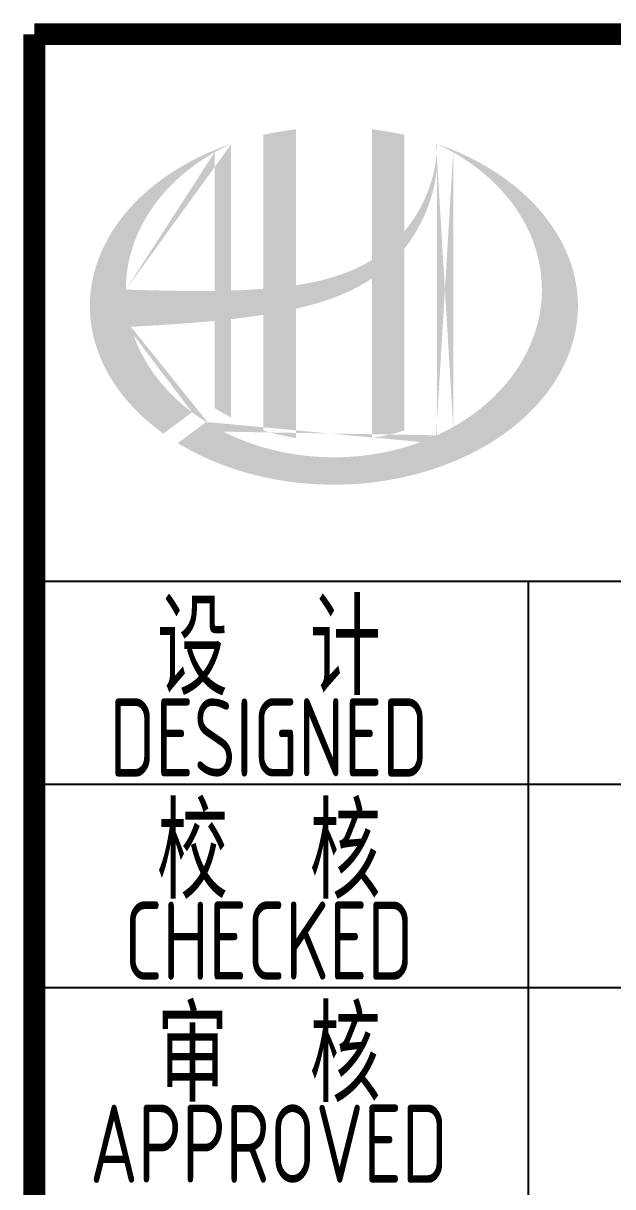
# Model space of a CAD drawing. Extents: x 4678611 to 4812712, y -485691 to -238224.
# Drawn here: x 4773737 to 4775622, y -419425 to -415702 of the extents above; entities that cross this region are included whole.
import ezdxf
from ezdxf.enums import TextEntityAlignment as Align

# ---------------------------------------------------------------- set-up
doc = ezdxf.new("R2010")
doc.units = 0
doc.header["$LTSCALE"] = 1000
doc.header["$MEASUREMENT"] = 0
doc.layers.get('0').update_dxf_attribs({"linetype": 'CONTINUOUS'})
doc.styles.add('AHD', font='sceie.shx', dxfattribs={"width": 0.7, "bigfont": 'sceic.shx'})

msp = doc.modelspace()

# ---------------------------------------------------------------- hatches: boundary and pattern name
h = msp.add_hatch(color=256)
edge = h.paths.add_edge_path()
edge.add_spline(control_points=[(4774609, -416615.7), (4774615.1, -416614.3), (4774621.2, -416612.9), (4774670.3, -416601), (4774712.9, -416588), (4774787.9, -416556.9), (4774820.8, -416539.9), (4774851.7, -416519.3)], knot_values=[61.629012, 61.629012, 61.629012, 61.629012, 63.330431, 63.330431, 75.353634, 75.353634, 85.398649, 85.398649, 85.398649, 85.398649], degree=3, periodic=0)
edge.add_line((4774851.7, -416519.3), (4774851.7, -417029.5))
edge.add_spline(control_points=[(4774851.7, -417029.5), (4774868.8, -417026.8), (4774885.8, -417023.5), (4774920.6, -417015.4), (4774938.3, -417010.6), (4774955.7, -417005.1)], knot_values=[4.908456, 4.908456, 4.908456, 4.908456, 4.992821, 4.992821, 5.083034, 5.083034, 5.083034, 5.083034], degree=3, periodic=0)
edge.add_line((4774955.7, -417005.1), (4774955.7, -416423.7))
edge.add_spline(control_points=[(4774955.7, -416423.7), (4774964.3, -416412.7), (4774972.5, -416401.4), (4774998.6, -416361.7), (4775014.3, -416331.8), (4775043.5, -416259), (4775054.7, -416215.2), (4775059.4, -416169.9), (4775059.5, -416168.6), (4775059.7, -416167.3)], knot_values=[97.991744, 97.991744, 97.991744, 97.991744, 101.64219, 101.64219, 110.337975, 110.337975, 121.934322, 121.934322, 122.270691, 122.270691, 122.270691, 122.270691], degree=3, periodic=0)
edge.add_line((4775059.7, -416167.3), (4775059.7, -416096.9))
edge.add_spline(control_points=[(4775059.7, -416096.9), (4775059.6, -416104.6), (4775059.2, -416112.2), (4775058.7, -416119.9)], knot_values=[126.194075, 126.194075, 126.194075, 126.194075, 128.396762, 128.396762, 128.396762, 128.396762], degree=3, periodic=0)
edge.add_spline(control_points=[(4775058.7, -416119.9), (4775058.2, -416126.1), (4775057.6, -416132.3), (4775056.8, -416138.6)], knot_values=[124.417049, 124.417049, 124.417049, 124.417049, 126.194075, 126.194075, 126.194075, 126.194075], degree=3, periodic=0)
edge.add_spline(control_points=[(4775056.8, -416138.6), (4775055.6, -416147.7), (4775054.2, -416156.8), (4775052.4, -416165.9)], knot_values=[121.80529, 121.80529, 121.80529, 121.80529, 124.417049, 124.417049, 124.417049, 124.417049], degree=3, periodic=0)
edge.add_spline(control_points=[(4775052.4, -416165.9), (4775050, -416178.1), (4775047.1, -416190.2), (4775043.6, -416202.2)], knot_values=[118.31574, 118.31574, 118.31574, 118.31574, 121.80529, 121.80529, 121.80529, 121.80529], degree=3, periodic=0)
edge.add_spline(control_points=[(4775043.6, -416202.2), (4775040.1, -416214.3), (4775036, -416226.3), (4775031.5, -416238.2)], knot_values=[114.795988, 114.795988, 114.795988, 114.795988, 118.31574, 118.31574, 118.31574, 118.31574], degree=3, periodic=0)
edge.add_spline(control_points=[(4775031.5, -416238.2), (4775027, -416249.9), (4775022, -416261.4), (4775016.6, -416272.8)], knot_values=[111.329641, 111.329641, 111.329641, 111.329641, 114.795988, 114.795988, 114.795988, 114.795988], degree=3, periodic=0)
edge.add_spline(control_points=[(4775016.6, -416272.8), (4775011.1, -416284.3), (4775005, -416295.7), (4774998.6, -416306.7)], knot_values=[107.79529, 107.79529, 107.79529, 107.79529, 111.329641, 111.329641, 111.329641, 111.329641], degree=3, periodic=0)
edge.add_spline(control_points=[(4774998.6, -416306.7), (4774992.3, -416317.6), (4774985.6, -416328.1), (4774978.4, -416338.4)], knot_values=[104.343579, 104.343579, 104.343579, 104.343579, 107.79529, 107.79529, 107.79529, 107.79529], degree=3, periodic=0)
edge.add_spline(control_points=[(4774978.4, -416338.4), (4774971.2, -416348.8), (4774963.6, -416358.8), (4774955.7, -416368.5)], knot_values=[100.8507, 100.8507, 100.8507, 100.8507, 104.343579, 104.343579, 104.343579, 104.343579], degree=3, periodic=0)
edge.add_line((4774955.7, -416368.5), (4774955.7, -416059.2))
edge.add_spline(control_points=[(4774955.7, -416059.2), (4774921.6, -416051.7), (4774886.8, -416045.8), (4774851.7, -416041.7)], knot_values=[4.423999, 4.423999, 4.423999, 4.423999, 4.558741, 4.558741, 4.558741, 4.558741], degree=3, periodic=0)
edge.add_line((4774851.7, -416041.7), (4774851.7, -416459.8))
edge.add_spline(control_points=[(4774851.7, -416459.8), (4774779.7, -416504.4), (4774695.5, -416527.6), (4774609, -416540.6)], knot_values=[63.246215, 63.246215, 63.246215, 63.246215, 87.689124, 87.689124, 87.689124, 87.689124], degree=3, periodic=0)
edge.add_line((4774609, -416540.6), (4774609, -416041.7))
edge.add_spline(control_points=[(4774609, -416041.7), (4774573.8, -416045.8), (4774539, -416051.7), (4774505, -416059.2)], knot_values=[4.866038, 4.866038, 4.866038, 4.866038, 5.000777, 5.000777, 5.000777, 5.000777], degree=3, periodic=0)
edge.add_line((4774505, -416059.2), (4774505, -416552.1))
edge.add_spline(control_points=[(4774505, -416552.1), (4774503.3, -416552.2), (4774468.4, -416554.8), (4774433.7, -416556.6), (4774401, -416557.6)], knot_values=[43.657356, 43.657356, 43.657356, 43.657356, 44.134253, 53.497092, 53.497092, 53.497092, 53.497092], degree=3, periodic=0)
edge.add_line((4774401, -416557.6), (4774401, -416088.5))
edge.add_spline(control_points=[(4774401, -416088.5), (4774384, -416094.3), (4774367.2, -416100.6), (4774350.8, -416107.4)], knot_values=[5.14157, 5.14157, 5.14157, 5.14157, 5.212921, 5.212921, 5.212921, 5.212921], degree=3, periodic=0)
edge.add_spline(control_points=[(4774350.8, -416107.4), (4774343.9, -416110.2), (4774337, -416113.1), (4774304.8, -416127.3), (4774280.3, -416139.5), (4774256.8, -416152.7)], knot_values=[5.212921, 5.212921, 5.212921, 5.212921, 5.24296, 5.24296, 5.355623, 5.355623, 5.355623, 5.355623], degree=3, periodic=0)
edge.add_spline(control_points=[(4774256.8, -416152.7), (4774241.9, -416161.1), (4774227.5, -416169.8), (4774213.5, -416178.9)], knot_values=[5.355623, 5.355623, 5.355623, 5.355623, 5.426974, 5.426974, 5.426974, 5.426974], degree=3, periodic=0)
edge.add_spline(control_points=[(4774213.5, -416178.9), (4774206.1, -416183.8), (4774198.8, -416188.7), (4774185.3, -416198.2), (4774179.1, -416202.7), (4774172.9, -416207.3)], knot_values=[5.426974, 5.426974, 5.426974, 5.426974, 5.464765, 5.464765, 5.498325, 5.498325, 5.498325, 5.498325], degree=3, periodic=0)
edge.add_spline(control_points=[(4774172.9, -416207.3), (4774146.9, -416226.9), (4774122.8, -416247.7), (4774100.9, -416269.7)], knot_values=[5.498325, 5.498325, 5.498325, 5.498325, 5.641027, 5.641027, 5.641027, 5.641027], degree=3, periodic=0)
edge.add_spline(control_points=[(4774100.9, -416269.7), (4774093.9, -416276.7), (4774087.1, -416283.8), (4774066.7, -416306.4), (4774053.8, -416322.2), (4774042, -416338.4)], knot_values=[5.641027, 5.641027, 5.641027, 5.641027, 5.686569, 5.686569, 5.783729, 5.783729, 5.783729, 5.783729], degree=3, periodic=0)
edge.add_spline(control_points=[(4774042, -416338.4), (4774026.9, -416359.2), (4774013.6, -416380.6), (4774000.5, -416405.6), (4773998.9, -416408.7), (4773997.3, -416411.9)], knot_values=[5.783729, 5.783729, 5.783729, 5.783729, 5.908374, 5.908374, 5.92643, 5.92643, 5.92643, 5.92643], degree=3, periodic=0)
edge.add_spline(control_points=[(4773997.3, -416411.9), (4773984.8, -416437), (4773974.8, -416462.7), (4773967.3, -416488.6)], knot_values=[5.92643, 5.92643, 5.92643, 5.92643, 6.069132, 6.069132, 6.069132, 6.069132], degree=3, periodic=0)
edge.add_spline(control_points=[(4773967.3, -416488.6), (4773964, -416499.7), (4773961.3, -416510.9), (4773955.9, -416537), (4773953.6, -416552.1), (4773952.2, -416567.1)], knot_values=[6.069132, 6.069132, 6.069132, 6.069132, 6.130179, 6.130179, 6.211834, 6.211834, 6.211834, 6.211834], degree=3, periodic=0)
edge.add_spline(control_points=[(4773952.2, -416567.1), (4773951, -416580.3), (4773950.3, -416593.5), (4773950.3, -416606.7)], knot_values=[6.211834, 6.211834, 6.211834, 6.211834, 6.283185, 6.283185, 6.283185, 6.283185], degree=3, periodic=0)
edge.add_spline(control_points=[(4773950.3, -416606.7), (4773950.3, -416616), (4773950.6, -416625.4), (4773951.3, -416634.7)], knot_values=[6.283185, 6.283185, 6.283185, 6.283185, 6.333655, 6.333655, 6.333655, 6.333655], degree=3, periodic=0)
edge.add_spline(control_points=[(4773951.3, -416634.7), (4773952.5, -416653.3), (4773955, -416671.9), (4773958.8, -416690.5)], knot_values=[6.333655, 6.333655, 6.333655, 6.333655, 6.434594, 6.434594, 6.434594, 6.434594], degree=3, periodic=0)
edge.add_spline(control_points=[(4773958.8, -416690.5), (4773959.1, -416691.7), (4773959.3, -416692.9), (4773963.2, -416711.4), (4773968, -416728.6), (4773973.9, -416745.6)], knot_values=[6.434594, 6.434594, 6.434594, 6.434594, 6.441278, 6.441278, 6.535532, 6.535532, 6.535532, 6.535532], degree=3, periodic=0)
edge.add_spline(control_points=[(4773973.9, -416745.6), (4773980.1, -416763.8), (4773987.6, -416781.9), (4773996.4, -416799.7)], knot_values=[6.535532, 6.535532, 6.535532, 6.535532, 6.636471, 6.636471, 6.636471, 6.636471], degree=3, periodic=0)
edge.add_spline(control_points=[(4773996.4, -416799.7), (4773998.6, -416804.1), (4774000.9, -416808.6), (4774010.2, -416826.2), (4774017.9, -416839.3), (4774026.3, -416852.1)], knot_values=[6.636471, 6.636471, 6.636471, 6.636471, 6.661894, 6.661894, 6.73741, 6.73741, 6.73741, 6.73741], degree=3, periodic=0)
edge.add_spline(control_points=[(4774026.3, -416852.1), (4774037.5, -416869.3), (4774049.8, -416886.1), (4774063.4, -416902.5)], knot_values=[6.73741, 6.73741, 6.73741, 6.73741, 6.838349, 6.838349, 6.838349, 6.838349], degree=3, periodic=0)
edge.add_spline(control_points=[(4774063.4, -416902.5), (4774069.3, -416909.6), (4774075.4, -416916.7), (4774089.9, -416932.6), (4774098.5, -416941.5), (4774107.4, -416950.1)], knot_values=[6.838349, 6.838349, 6.838349, 6.838349, 6.88251, 6.88251, 6.939288, 6.939288, 6.939288, 6.939288], degree=3, periodic=0)
edge.add_spline(control_points=[(4774107.4, -416950.1), (4774123.1, -416965.5), (4774140, -416980.3), (4774157.9, -416994.5)], knot_values=[6.939288, 6.939288, 6.939288, 6.939288, 7.040227, 7.040227, 7.040227, 7.040227], degree=3, periodic=0)
edge.add_spline(control_points=[(4774157.9, -416994.5), (4774166.8, -417001.6), (4774176, -417008.6), (4774185.5, -417015.3)], knot_values=[7.040227, 7.040227, 7.040227, 7.040227, 7.090696, 7.090696, 7.090696, 7.090696], degree=3, periodic=0)
edge.add_line((4774185.5, -417015.3), (4774276.7, -416947))
edge.add_ellipse((4774730.3, -416554.7), major_axis=(665, 0), ratio=0.806676, start_angle=192.819, end_angle=226.9853, ccw=False)
edge.add_spline(control_points=[(4774081.9, -416673.7), (4774105.9, -416672.2), (4774130, -416670.8), (4774218.7, -416665.3), (4774283.5, -416661), (4774349, -416654.6)], knot_values=[11.398263, 11.398263, 11.398263, 11.398263, 18.40729, 18.40729, 37.18094, 37.18094, 37.18094, 37.18094], degree=3, periodic=0)
edge.add_line((4774349, -416654.6), (4774349, -416933.7))
edge.add_spline(control_points=[(4774349, -416933.7), (4774352.6, -416935.9), (4774356.1, -416938.1), (4774373.1, -416948.3), (4774386.9, -416955.9), (4774401, -416963.1)], knot_values=[4.049945, 4.049945, 4.049945, 4.049945, 4.072021, 4.072021, 4.153257, 4.153257, 4.153257, 4.153257], degree=3, periodic=0)
edge.add_line((4774401, -416963.1), (4774401, -416649.2))
edge.add_spline(control_points=[(4774401, -416649.2), (4774433.2, -416645.5), (4774465.6, -416641.3), (4774500.4, -416635.9), (4774502.7, -416635.5), (4774505, -416635.2)], knot_values=[42.135009, 42.135009, 42.135009, 42.135009, 51.307228, 51.307228, 51.948574, 51.948574, 51.948574, 51.948574], degree=3, periodic=0)
edge.add_line((4774505, -416635.2), (4774505, -417005.1))
edge.add_spline(control_points=[(4774505, -417005.1), (4774538.6, -417015.7), (4774573.5, -417023.9), (4774609, -417029.5)], knot_values=[4.34174, 4.34174, 4.34174, 4.34174, 4.516316, 4.516316, 4.516316, 4.516316], degree=3, periodic=0)
edge.add_line((4774609, -417029.5), (4774609, -416615.7))
edge = h.paths.add_edge_path(flags=16)
edge.add_ellipse((4774730.3, -416554.7), major_axis=(665, 0), ratio=0.806676, start_angle=124.9875, end_angle=179.999, ccw=False)
edge.add_line((4774349, -416115.2), (4774349, -416558.8))
edge.add_spline(control_points=[(4774349, -416558.8), (4774253.7, -416560.1), (4774159.7, -416557.1), (4774065.3, -416554.7)], knot_values=[11.27373, 11.27373, 11.27373, 11.27373, 38.687513, 38.687513, 38.687513, 38.687513], degree=3, periodic=0)
edge = h.paths.add_edge_path()
edge.add_spline(control_points=[(4774231.5, -417045.8), (4774262.5, -417064.8), (4774295.7, -417082.1), (4774380.3, -417119.3), (4774433.6, -417137.2), (4774544.3, -417163.7), (4774601.8, -417172.5), (4774717.9, -417180.2), (4774776.6, -417179.3), (4774892.2, -417167.8), (4774949, -417157.3), (4775058, -417127.2), (4775110.2, -417107.7), (4775207.1, -417060.8), (4775251.9, -417033.5), (4775331.8, -416972.5), (4775367, -416939), (4775426.3, -416867.5), (4775450.4, -416829.6), (4775486.8, -416751.5), (4775499.1, -416711.3), (4775511.7, -416630.1), (4775512, -416589.1), (4775500.5, -416507.6), (4775488.7, -416467.1), (4775453.1, -416388.4), (4775429.3, -416350.2), (4775370.5, -416278), (4775335.4, -416244), (4775255.6, -416182.4), (4775210.9, -416154.7), (4775129.7, -416114.9), (4775095.3, -416100.7), (4775059.7, -416088.5)], knot_values=[0.886421, 0.886421, 0.886421, 0.886421, 1.040557, 1.040557, 1.261172, 1.261172, 1.481788, 1.481788, 1.702404, 1.702404, 1.92302, 1.92302, 2.143636, 2.143636, 2.364252, 2.364252, 2.584868, 2.584868, 2.805484, 2.805484, 3.026099, 3.026099, 3.246715, 3.246715, 3.46852, 3.46852, 3.690325, 3.690325, 3.91213, 3.91213, 4.133935, 4.133935, 4.283209, 4.283209, 4.283209, 4.283209], degree=3, periodic=0)
edge.add_line((4775059.7, -416088.5), (4775059.7, -416088.5))
edge.add_spline(control_points=[(4775059.7, -416088.6), (4775059.7, -416091.4), (4775059.7, -416094.1), (4775059.7, -416096.9)], knot_values=[128.396762, 128.396762, 128.396762, 128.396762, 129.192193, 129.192193, 129.192193, 129.192193], degree=3, periodic=0)
edge.add_line((4775059.7, -416096.9), (4775059.7, -417020.8))
edge.add_ellipse((4774730.3, -416554.7), major_axis=(665, 0), ratio=0.806676, start_angle=232.1054, end_angle=299.6833, ccw=False)
edge.add_line((4774321.9, -416978.1), (4774231.5, -417045.8))
edge = h.paths.add_edge_path(flags=16)
edge.add_ellipse((4774730.3, -416554.7), major_axis=(665, 0), ratio=0.806676, start_angle=304.9875, end_angle=415.0121, ccw=False)
edge.add_line((4775111.7, -416994.2), (4775111.7, -416115.2))

# ---------------------------------------------------------------- linework, layer by layer
for p, q in [((4773772.5, -417487.3), (4784772.5, -417487.3)), ((4775352.5, -420737.3), (4775352.5, -417487.3)), ((4775352.5, -420737.3), (4775352.5, -417487.3)), ((4775352.5, -420737.3), (4775352.5, -417487.3)), ((4773772.5, -418137.3), (4779272.5, -418137.3)), ((4773772.5, -418787.3), (4779272.5, -418787.3))]:
    msp.add_line(p, q)
at = {"const_width": 70}
for points in [[(4773772.5, -415737.3), (4773772.5, -421737.3)], [(4791772.5, -415737.3), (4773772.5, -415737.3)]]:
    msp.add_lwpolyline(points, dxfattribs=at)

# ---------------------------------------------------------------- texts
at = {"style": 'AHD', "width": 0.8}
for s, height, p in [('设  计', 300, (4774522.5, -417687.3)), ('设  计', 300, (4774522.5, -417687.3)), ('DESIGNED', 250, (4774522.5, -417987.3)), ('DESIGNED', 250, (4774522.5, -417987.3)), ('校  核', 300, (4774522.5, -418337.3)), ('校  核', 300, (4774522.5, -418337.3)), ('CHECKED', 250, (4774522.5, -418637.3)), ('CHECKED', 250, (4774522.5, -418637.3)), ('审  核', 300, (4774522.5, -418987.3)), ('审  核', 300, (4774522.5, -418987.3)), ('APPROVED', 250, (4774522.5, -419287.3)), ('APPROVED', 250, (4774522.5, -419287.3))]:
    msp.add_text(s, height=height, dxfattribs=at).set_placement(p, align=Align.MIDDLE)

doc.saveas('drawing.dxf')
